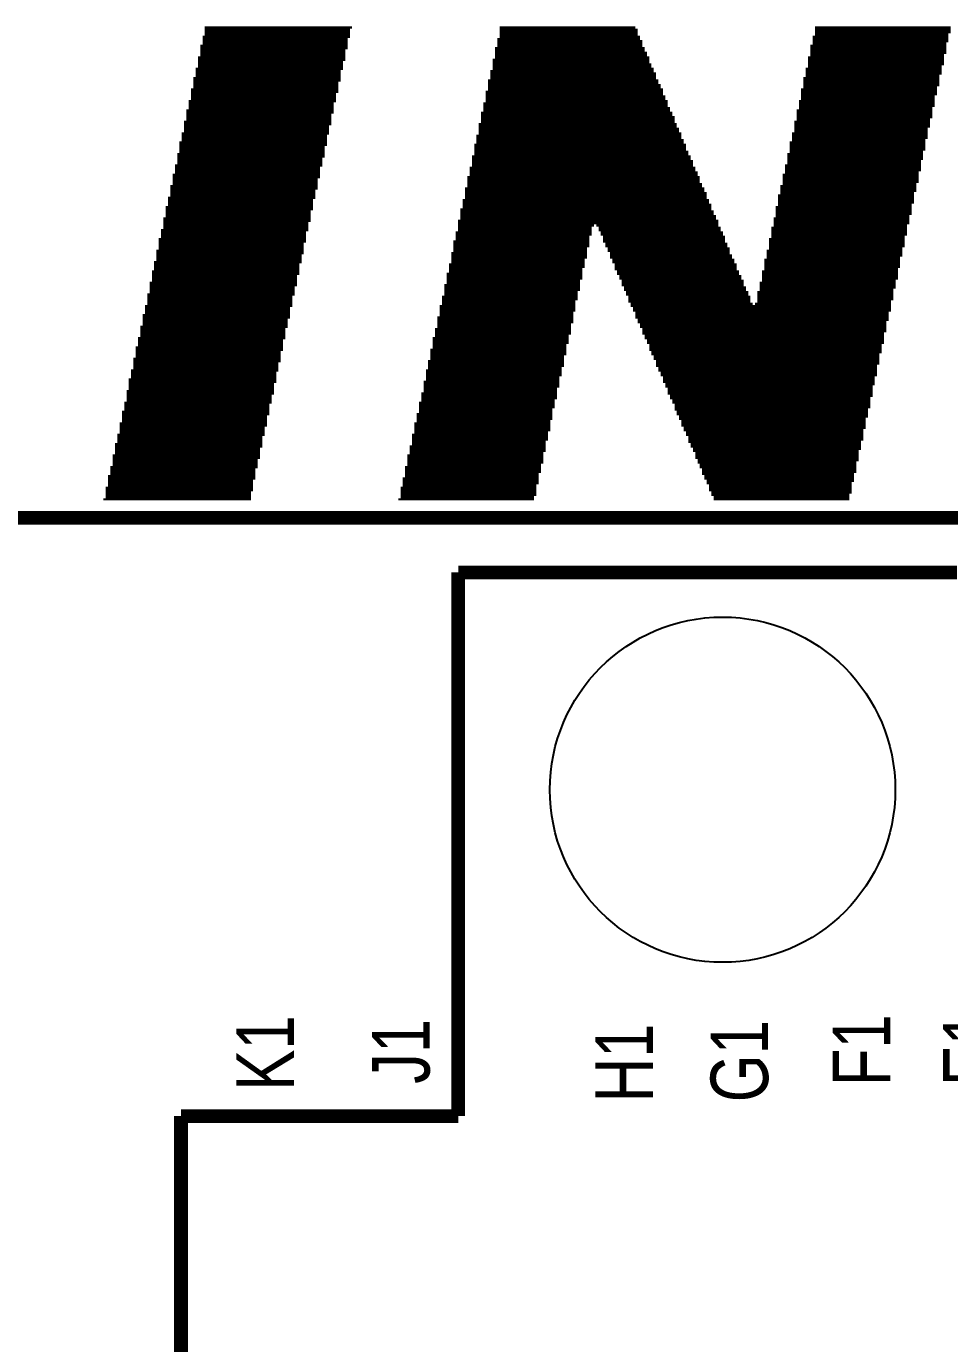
# Model space of a CAD drawing. Extents: x -92 to 135, y -31 to 116.
# Drawn here: x -33.58 to -23.39, y 47.64 to 62.17 of the extents above; entities that cross this region are included whole.
import ezdxf

# ---------------------------------------------------------------- set-up
doc = ezdxf.new("R2010")
doc.units = 0
for name, color, linetype in [('BG_SILKSCREEN_TOP', 1, 'CONTINUOUS'), ('PG_SILKSCREEN_TOP', 5, 'CONTINUOUS'), ('PIN_TOP', 6, 'CONTINUOUS')]:
    doc.layers.add(name, color=color, linetype=linetype)

msp = doc.modelspace()

# ---------------------------------------------------------------- linework, layer by layer
at = {"layer": 'BG_SILKSCREEN_TOP', "const_width": 0.1524}
msp.add_lwpolyline([(-64.39789, 56.750204), (-14.99743, 56.750204)], dxfattribs=at)
at = {"layer": 'PG_SILKSCREEN_TOP'}
for points, const_width in [([(-31.611062, 62.161928), (-29.985462, 62.161928)], 0.0254), ([(-31.611062, 62.136528), (-30.010862, 62.136528)], 0.0254), ([(-31.611062, 62.111128), (-30.010862, 62.111128)], 0.0254), ([(-31.611062, 62.085728), (-30.010862, 62.085728)], 0.0254), ([(-28.359862, 62.161928), (-26.861262, 62.161928)], 0.0254), ([(-28.359862, 62.136528), (-26.835862, 62.136528)], 0.0254), ([(-28.359862, 62.111128), (-26.835862, 62.111128)], 0.0254), ([(-28.359862, 62.085728), (-26.835862, 62.085728)], 0.0254), ([(-24.880062, 62.161928), (-23.381462, 62.161928)], 0.0254), ([(-24.880062, 62.136528), (-23.381462, 62.136528)], 0.0254), ([(-24.880062, 62.111128), (-23.381462, 62.111128)], 0.0254), ([(-24.880062, 62.085728), (-23.406862, 62.085728)], 0.0254), ([(-31.661862, 61.958728), (-30.036262, 61.958728)], 0.0254), ([(-31.661862, 61.933328), (-30.036262, 61.933328)], 0.0254), ([(-31.636462, 62.060328), (-30.010862, 62.060328)], 0.0254), ([(-31.636462, 62.034928), (-30.036262, 62.034928)], 0.0254), ([(-31.636462, 62.009528), (-30.036262, 62.009528)], 0.0254), ([(-31.636462, 61.984128), (-30.036262, 61.984128)], 0.0254), ([(-28.410662, 61.933328), (-26.759662, 61.933328)], 0.0254), ([(-28.385262, 62.034928), (-26.810462, 62.034928)], 0.0254), ([(-28.385262, 62.009528), (-26.785062, 62.009528)], 0.0254), ([(-28.385262, 61.984128), (-26.785062, 61.984128)], 0.0254), ([(-28.385262, 61.958728), (-26.785062, 61.958728)], 0.0254), ([(-28.359862, 62.060328), (-26.810462, 62.060328)], 0.0254), ([(-24.930862, 61.958728), (-23.432262, 61.958728)], 0.0254), ([(-24.930862, 61.933328), (-23.432262, 61.933328)], 0.0254), ([(-24.905462, 62.060328), (-23.406862, 62.060328)], 0.0254), ([(-24.905462, 62.034928), (-23.406862, 62.034928)], 0.0254), ([(-24.905462, 62.009528), (-23.406862, 62.009528)], 0.0254), ([(-24.905462, 61.984128), (-23.432262, 61.984128)], 0.0254), ([(-31.687262, 61.831728), (-30.061662, 61.831728)], 0.0254), ([(-31.687262, 61.806328), (-30.061662, 61.806328)], 0.0254), ([(-31.687262, 61.780928), (-30.087062, 61.780928)], 0.0254), ([(-31.661862, 61.907928), (-30.061662, 61.907928)], 0.0254), ([(-31.661862, 61.882528), (-30.061662, 61.882528)], 0.0254), ([(-31.661862, 61.857128), (-30.061662, 61.857128)], 0.0254), ([(-28.436062, 61.806328), (-26.708862, 61.806328)], 0.0254), ([(-28.436062, 61.780928), (-26.708862, 61.780928)], 0.0254), ([(-28.410662, 61.907928), (-26.759662, 61.907928)], 0.0254), ([(-28.410662, 61.882528), (-26.734262, 61.882528)], 0.0254), ([(-28.410662, 61.857128), (-26.734262, 61.857128)], 0.0254), ([(-28.410662, 61.831728), (-26.708862, 61.831728)], 0.0254), ([(-24.956262, 61.831728), (-23.457662, 61.831728)], 0.0254), ([(-24.956262, 61.806328), (-23.457662, 61.806328)], 0.0254), ([(-24.956262, 61.780928), (-23.457662, 61.780928)], 0.0254), ([(-24.930862, 61.907928), (-23.432262, 61.907928)], 0.0254), ([(-24.930862, 61.882528), (-23.432262, 61.882528)], 0.0254), ([(-24.930862, 61.857128), (-23.457662, 61.857128)], 0.0254), ([(-31.712662, 61.704728), (-30.087062, 61.704728)], 0.0254), ([(-31.712662, 61.679328), (-30.112462, 61.679328)], 0.0254), ([(-31.712662, 61.653928), (-30.112462, 61.653928)], 0.0254), ([(-31.712662, 61.628528), (-30.112462, 61.628528)], 0.0254), ([(-31.687262, 61.755528), (-30.087062, 61.755528)], 0.0254), ([(-31.687262, 61.730128), (-30.087062, 61.730128)], 0.0254), ([(-28.461462, 61.679328), (-26.658062, 61.679328)], 0.0254), ([(-28.461462, 61.653928), (-26.632662, 61.653928)], 0.0254), ([(-28.461462, 61.628528), (-26.632662, 61.628528)], 0.0254), ([(-28.436062, 61.755528), (-26.683462, 61.755528)], 0.0254), ([(-28.436062, 61.730128), (-26.683462, 61.730128)], 0.0254), ([(-28.436062, 61.704728), (-26.658062, 61.704728)], 0.0254), ([(-24.981662, 61.704728), (-23.483062, 61.704728)], 0.0254), ([(-24.981662, 61.679328), (-23.483062, 61.679328)], 0.0254), ([(-24.981662, 61.653928), (-23.483062, 61.653928)], 0.0254), ([(-24.981662, 61.628528), (-23.508462, 61.628528)], 0.0254), ([(-24.956262, 61.755528), (-23.457662, 61.755528)], 0.0254), ([(-24.956262, 61.730128), (-23.483062, 61.730128)], 0.0254), ([(-31.738062, 61.603128), (-30.112462, 61.603128)], 0.0254), ([(-31.738062, 61.577728), (-30.112462, 61.577728)], 0.0254), ([(-31.738062, 61.552328), (-30.137862, 61.552328)], 0.0254), ([(-31.738062, 61.526928), (-30.137862, 61.526928)], 0.0254), ([(-31.738062, 61.501528), (-30.137862, 61.501528)], 0.0254), ([(-28.486862, 61.577728), (-26.607262, 61.577728)], 0.0254), ([(-28.486862, 61.552328), (-26.607262, 61.552328)], 0.0254), ([(-28.486862, 61.526928), (-26.581862, 61.526928)], 0.0254), ([(-28.486862, 61.501528), (-26.581862, 61.501528)], 0.0254), ([(-28.461462, 61.603128), (-26.632662, 61.603128)], 0.0254), ([(-25.007062, 61.603128), (-23.508462, 61.603128)], 0.0254), ([(-25.007062, 61.577728), (-23.508462, 61.577728)], 0.0254), ([(-25.007062, 61.552328), (-23.508462, 61.552328)], 0.0254), ([(-25.007062, 61.526928), (-23.508462, 61.526928)], 0.0254), ([(-25.007062, 61.501528), (-23.533862, 61.501528)], 0.0254), ([(-31.788862, 61.349128), (-30.163262, 61.349128)], 0.0254), ([(-31.763462, 61.476128), (-30.137862, 61.476128)], 0.0254), ([(-31.763462, 61.450728), (-30.137862, 61.450728)], 0.0254), ([(-31.763462, 61.425328), (-30.163262, 61.425328)], 0.0254), ([(-31.763462, 61.399928), (-30.163262, 61.399928)], 0.0254), ([(-31.763462, 61.374528), (-30.163262, 61.374528)], 0.0254), ([(-28.512262, 61.450728), (-26.556462, 61.450728)], 0.0254), ([(-28.512262, 61.425328), (-26.556462, 61.425328)], 0.0254), ([(-28.512262, 61.399928), (-26.531062, 61.399928)], 0.0254), ([(-28.512262, 61.374528), (-26.531062, 61.374528)], 0.0254), ([(-28.512262, 61.349128), (-26.505662, 61.349128)], 0.0254), ([(-28.486862, 61.476128), (-26.556462, 61.476128)], 0.0254), ([(-25.057862, 61.349128), (-23.559262, 61.349128)], 0.0254), ([(-25.032462, 61.476128), (-23.533862, 61.476128)], 0.0254), ([(-25.032462, 61.450728), (-23.533862, 61.450728)], 0.0254), ([(-25.032462, 61.425328), (-23.533862, 61.425328)], 0.0254), ([(-25.032462, 61.399928), (-23.559262, 61.399928)], 0.0254), ([(-25.032462, 61.374528), (-23.559262, 61.374528)], 0.0254), ([(-31.814262, 61.247528), (-30.188662, 61.247528)], 0.0254), ([(-31.814262, 61.222128), (-30.188662, 61.222128)], 0.0254), ([(-31.814262, 61.196728), (-30.214062, 61.196728)], 0.0254), ([(-31.788862, 61.323728), (-30.188662, 61.323728)], 0.0254), ([(-31.788862, 61.298328), (-30.188662, 61.298328)], 0.0254), ([(-31.788862, 61.272928), (-30.188662, 61.272928)], 0.0254), ([(-28.563062, 61.222128), (-26.454862, 61.222128)], 0.0254), ([(-28.563062, 61.196728), (-26.454862, 61.196728)], 0.0254), ([(-28.537662, 61.323728), (-26.505662, 61.323728)], 0.0254), ([(-28.537662, 61.298328), (-26.505662, 61.298328)], 0.0254), ([(-28.537662, 61.272928), (-26.480262, 61.272928)], 0.0254), ([(-28.537662, 61.247528), (-26.480262, 61.247528)], 0.0254), ([(-25.083262, 61.247528), (-23.584662, 61.247528)], 0.0254), ([(-25.083262, 61.222128), (-23.584662, 61.222128)], 0.0254), ([(-25.083262, 61.196728), (-23.584662, 61.196728)], 0.0254), ([(-25.057862, 61.323728), (-23.559262, 61.323728)], 0.0254), ([(-25.057862, 61.298328), (-23.559262, 61.298328)], 0.0254), ([(-25.057862, 61.272928), (-23.584662, 61.272928)], 0.0254), ([(-31.839662, 61.120528), (-30.214062, 61.120528)], 0.0254), ([(-31.839662, 61.095128), (-30.214062, 61.095128)], 0.0254), ([(-31.839662, 61.069728), (-30.239462, 61.069728)], 0.0254), ([(-31.839662, 61.044328), (-30.239462, 61.044328)], 0.0254), ([(-31.814262, 61.171328), (-30.214062, 61.171328)], 0.0254), ([(-31.814262, 61.145928), (-30.214062, 61.145928)], 0.0254), ([(-28.588462, 61.095128), (-26.404062, 61.095128)], 0.0254), ([(-28.588462, 61.069728), (-26.404062, 61.069728)], 0.0254), ([(-28.588462, 61.044328), (-26.378662, 61.044328)], 0.0254), ([(-28.563062, 61.171328), (-26.429462, 61.171328)], 0.0254), ([(-28.563062, 61.145928), (-26.429462, 61.145928)], 0.0254), ([(-28.563062, 61.120528), (-26.429462, 61.120528)], 0.0254), ([(-25.108662, 61.120528), (-23.610062, 61.120528)], 0.0254), ([(-25.108662, 61.095128), (-23.610062, 61.095128)], 0.0254), ([(-25.108662, 61.069728), (-23.610062, 61.069728)], 0.0254), ([(-25.108662, 61.044328), (-23.635462, 61.044328)], 0.0254), ([(-25.083262, 61.171328), (-23.584662, 61.171328)], 0.0254), ([(-25.083262, 61.145928), (-23.610062, 61.145928)], 0.0254), ([(-31.865062, 60.993528), (-30.239462, 60.993528)], 0.0254), ([(-31.865062, 60.968128), (-30.264862, 60.968128)], 0.0254), ([(-31.865062, 60.942728), (-30.264862, 60.942728)], 0.0254), ([(-31.865062, 60.917328), (-30.264862, 60.917328)], 0.0254), ([(-31.839662, 61.018928), (-30.239462, 61.018928)], 0.0254), ([(-28.613862, 60.968128), (-26.353262, 60.968128)], 0.0254), ([(-28.613862, 60.942728), (-26.353262, 60.942728)], 0.0254), ([(-28.613862, 60.917328), (-26.327862, 60.917328)], 0.0254), ([(-28.588462, 61.018928), (-26.378662, 61.018928)], 0.0254), ([(-28.588462, 60.993528), (-26.353262, 60.993528)], 0.0254), ([(-25.134062, 60.993528), (-23.635462, 60.993528)], 0.0254), ([(-25.134062, 60.968128), (-23.635462, 60.968128)], 0.0254), ([(-25.134062, 60.942728), (-23.635462, 60.942728)], 0.0254), ([(-25.134062, 60.917328), (-23.660862, 60.917328)], 0.0254), ([(-25.108662, 61.018928), (-23.635462, 61.018928)], 0.0254), ([(-31.915862, 60.764928), (-30.290262, 60.764928)], 0.0254), ([(-31.890462, 60.891928), (-30.264862, 60.891928)], 0.0254), ([(-31.890462, 60.866528), (-30.264862, 60.866528)], 0.0254), ([(-31.890462, 60.841128), (-30.290262, 60.841128)], 0.0254), ([(-31.890462, 60.815728), (-30.290262, 60.815728)], 0.0254), ([(-31.890462, 60.790328), (-30.290262, 60.790328)], 0.0254), ([(-28.639262, 60.866528), (-26.302462, 60.866528)], 0.0254), ([(-28.639262, 60.841128), (-26.302462, 60.841128)], 0.0254), ([(-28.639262, 60.815728), (-26.302462, 60.815728)], 0.0254), ([(-28.639262, 60.790328), (-26.277062, 60.790328)], 0.0254), ([(-28.639262, 60.764928), (-26.277062, 60.764928)], 0.0254), ([(-28.613862, 60.891928), (-26.327862, 60.891928)], 0.0254), ([(-25.184862, 60.764928), (-23.686262, 60.764928)], 0.0254), ([(-25.159462, 60.891928), (-23.660862, 60.891928)], 0.0254), ([(-25.159462, 60.866528), (-23.660862, 60.866528)], 0.0254), ([(-25.159462, 60.841128), (-23.660862, 60.841128)], 0.0254), ([(-25.159462, 60.815728), (-23.660862, 60.815728)], 0.0254), ([(-25.159462, 60.790328), (-23.686262, 60.790328)], 0.0254), ([(-31.941262, 60.637928), (-30.315662, 60.637928)], 0.0254), ([(-31.941262, 60.612528), (-30.341062, 60.612528)], 0.0254), ([(-31.915862, 60.739528), (-30.290262, 60.739528)], 0.0254), ([(-31.915862, 60.714128), (-30.315662, 60.714128)], 0.0254), ([(-31.915862, 60.688728), (-30.315662, 60.688728)], 0.0254), ([(-31.915862, 60.663328), (-30.315662, 60.663328)], 0.0254), ([(-28.690062, 60.612528), (-26.200862, 60.612528)], 0.0254), ([(-28.664662, 60.739528), (-26.251662, 60.739528)], 0.0254), ([(-28.664662, 60.714128), (-26.251662, 60.714128)], 0.0254), ([(-28.664662, 60.688728), (-26.226262, 60.688728)], 0.0254), ([(-28.664662, 60.663328), (-26.226262, 60.663328)], 0.0254), ([(-28.664662, 60.637928), (-26.226262, 60.637928)], 0.0254), ([(-25.210262, 60.637928), (-23.711662, 60.637928)], 0.0254), ([(-25.210262, 60.612528), (-23.711662, 60.612528)], 0.0254), ([(-25.184862, 60.739528), (-23.686262, 60.739528)], 0.0254), ([(-25.184862, 60.714128), (-23.686262, 60.714128)], 0.0254), ([(-25.184862, 60.688728), (-23.711662, 60.688728)], 0.0254), ([(-25.184862, 60.663328), (-23.711662, 60.663328)], 0.0254), ([(-31.966662, 60.536328), (-30.341062, 60.536328)], 0.0254), ([(-31.966662, 60.510928), (-30.341062, 60.510928)], 0.0254), ([(-31.966662, 60.485528), (-30.366462, 60.485528)], 0.0254), ([(-31.941262, 60.587128), (-30.341062, 60.587128)], 0.0254), ([(-31.941262, 60.561728), (-30.341062, 60.561728)], 0.0254), ([(-28.715462, 60.510928), (-26.150062, 60.510928)], 0.0254), ([(-28.715462, 60.485528), (-26.150062, 60.485528)], 0.0254), ([(-28.690062, 60.587128), (-26.200862, 60.587128)], 0.0254), ([(-28.690062, 60.561728), (-26.175462, 60.561728)], 0.0254), ([(-28.690062, 60.536328), (-26.175462, 60.536328)], 0.0254), ([(-25.235662, 60.536328), (-23.737062, 60.536328)], 0.0254), ([(-25.235662, 60.510928), (-23.737062, 60.510928)], 0.0254), ([(-25.235662, 60.485528), (-23.737062, 60.485528)], 0.0254), ([(-25.210262, 60.587128), (-23.711662, 60.587128)], 0.0254), ([(-25.210262, 60.561728), (-23.737062, 60.561728)], 0.0254), ([(-31.992062, 60.409328), (-30.366462, 60.409328)], 0.0254), ([(-31.992062, 60.383928), (-30.366462, 60.383928)], 0.0254), ([(-31.992062, 60.358528), (-30.391862, 60.358528)], 0.0254), ([(-31.992062, 60.333128), (-30.391862, 60.333128)], 0.0254), ([(-31.966662, 60.460128), (-30.366462, 60.460128)], 0.0254), ([(-31.966662, 60.434728), (-30.366462, 60.434728)], 0.0254), ([(-28.740862, 60.383928), (-26.099262, 60.383928)], 0.0254), ([(-28.740862, 60.358528), (-26.099262, 60.358528)], 0.0254), ([(-28.740862, 60.333128), (-26.073862, 60.333128)], 0.0254), ([(-28.715462, 60.460128), (-26.150062, 60.460128)], 0.0254), ([(-28.715462, 60.434728), (-26.124662, 60.434728)], 0.0254), ([(-28.715462, 60.409328), (-26.124662, 60.409328)], 0.0254), ([(-25.261062, 60.409328), (-23.762462, 60.409328)], 0.0254), ([(-25.261062, 60.383928), (-23.762462, 60.383928)], 0.0254), ([(-25.261062, 60.358528), (-23.762462, 60.358528)], 0.0254), ([(-25.261062, 60.333128), (-23.787862, 60.333128)], 0.0254), ([(-25.235662, 60.460128), (-23.737062, 60.460128)], 0.0254), ([(-25.235662, 60.434728), (-23.762462, 60.434728)], 0.0254), ([(-32.042862, 60.180728), (-30.417262, 60.180728)], 0.0254), ([(-32.017462, 60.282328), (-30.391862, 60.282328)], 0.0254), ([(-32.017462, 60.256928), (-30.417262, 60.256928)], 0.0254), ([(-32.017462, 60.231528), (-30.417262, 60.231528)], 0.0254), ([(-32.017462, 60.206128), (-30.417262, 60.206128)], 0.0254), ([(-31.992062, 60.307728), (-30.391862, 60.307728)], 0.0254), ([(-28.766262, 60.256928), (-26.048462, 60.256928)], 0.0254), ([(-28.766262, 60.231528), (-26.048462, 60.231528)], 0.0254), ([(-28.766262, 60.206128), (-26.023062, 60.206128)], 0.0254), ([(-28.766262, 60.180728), (-26.023062, 60.180728)], 0.0254), ([(-28.740862, 60.307728), (-26.073862, 60.307728)], 0.0254), ([(-28.740862, 60.282328), (-26.073862, 60.282328)], 0.0254), ([(-25.311862, 60.180728), (-23.813262, 60.180728)], 0.0254), ([(-25.286462, 60.307728), (-23.787862, 60.307728)], 0.0254), ([(-25.286462, 60.282328), (-23.787862, 60.282328)], 0.0254), ([(-25.286462, 60.256928), (-23.787862, 60.256928)], 0.0254), ([(-25.286462, 60.231528), (-23.787862, 60.231528)], 0.0254), ([(-25.286462, 60.206128), (-23.813262, 60.206128)], 0.0254), ([(-32.068262, 60.053728), (-30.442662, 60.053728)], 0.0254), ([(-32.068262, 60.028328), (-30.442662, 60.028328)], 0.0254), ([(-32.042862, 60.155328), (-30.417262, 60.155328)], 0.0254), ([(-32.042862, 60.129928), (-30.442662, 60.129928)], 0.0254), ([(-32.042862, 60.104528), (-30.442662, 60.104528)], 0.0254), ([(-32.042862, 60.079128), (-30.442662, 60.079128)], 0.0254), ([(-28.817062, 60.028328), (-25.946862, 60.028328)], 0.0254), ([(-28.791662, 60.155328), (-26.023062, 60.155328)], 0.0254), ([(-28.791662, 60.129928), (-25.997662, 60.129928)], 0.0254), ([(-28.791662, 60.104528), (-25.997662, 60.104528)], 0.0254), ([(-28.791662, 60.079128), (-25.972262, 60.079128)], 0.0254), ([(-28.791662, 60.053728), (-25.972262, 60.053728)], 0.0254), ([(-25.337262, 60.053728), (-23.838662, 60.053728)], 0.0254), ([(-25.337262, 60.028328), (-23.838662, 60.028328)], 0.0254), ([(-25.311862, 60.155328), (-23.813262, 60.155328)], 0.0254), ([(-25.311862, 60.129928), (-23.813262, 60.129928)], 0.0254), ([(-25.311862, 60.104528), (-23.813262, 60.104528)], 0.0254), ([(-25.311862, 60.079128), (-23.838662, 60.079128)], 0.0254), ([(-32.093662, 59.926728), (-30.468062, 59.926728)], 0.0254), ([(-32.093662, 59.901328), (-30.493462, 59.901328)], 0.0254), ([(-32.068262, 60.002928), (-30.468062, 60.002928)], 0.0254), ([(-32.068262, 59.977528), (-30.468062, 59.977528)], 0.0254), ([(-32.068262, 59.952128), (-30.468062, 59.952128)], 0.0254), ([(-28.842462, 59.901328), (-27.343862, 59.901328)], 0.0254), ([(-28.817062, 60.002928), (-25.946862, 60.002928)], 0.0254), ([(-28.817062, 59.977528), (-27.318462, 59.977528)], 0.0254), ([(-28.817062, 59.952128), (-27.343862, 59.952128)], 0.0254), ([(-28.817062, 59.926728), (-27.343862, 59.926728)], 0.0254), ([(-27.293062, 59.977528), (-25.946862, 59.977528)], 0.0254), ([(-27.267662, 59.952128), (-25.921462, 59.952128)], 0.0254), ([(-27.267662, 59.926728), (-25.921462, 59.926728)], 0.0254), ([(-27.242262, 59.901328), (-25.896062, 59.901328)], 0.0254), ([(-25.362662, 59.952128), (-23.864062, 59.952128)], 0.0254), ([(-25.362662, 59.926728), (-23.864062, 59.926728)], 0.0254), ([(-25.362662, 59.901328), (-23.864062, 59.901328)], 0.0254), ([(-25.337262, 60.002928), (-23.838662, 60.002928)], 0.0254), ([(-25.337262, 59.977528), (-23.864062, 59.977528)], 0.0254), ([(-32.119062, 59.825128), (-30.493462, 59.825128)], 0.0254), ([(-32.119062, 59.799728), (-30.493462, 59.799728)], 0.0254), ([(-32.119062, 59.774328), (-30.518862, 59.774328)], 0.0254), ([(-32.119062, 59.748928), (-30.518862, 59.748928)], 0.0254), ([(-32.093662, 59.875928), (-30.493462, 59.875928)], 0.0254), ([(-32.093662, 59.850528), (-30.493462, 59.850528)], 0.0254), ([(-28.867862, 59.799728), (-27.369262, 59.799728)], 0.0254), ([(-28.867862, 59.774328), (-27.369262, 59.774328)], 0.0254), ([(-28.867862, 59.748928), (-27.369262, 59.748928)], 0.0254), ([(-28.842462, 59.875928), (-27.343862, 59.875928)], 0.0254), ([(-28.842462, 59.850528), (-27.369262, 59.850528)], 0.0254), ([(-28.842462, 59.825128), (-27.369262, 59.825128)], 0.0254), ([(-27.242262, 59.875928), (-25.896062, 59.875928)], 0.0254), ([(-27.216862, 59.850528), (-25.870662, 59.850528)], 0.0254), ([(-27.216862, 59.825128), (-25.870662, 59.825128)], 0.0254), ([(-27.216862, 59.799728), (-25.870662, 59.799728)], 0.0254), ([(-27.191462, 59.774328), (-25.845262, 59.774328)], 0.0254), ([(-27.191462, 59.748928), (-25.845262, 59.748928)], 0.0254), ([(-25.388062, 59.825128), (-23.889462, 59.825128)], 0.0254), ([(-25.388062, 59.799728), (-23.889462, 59.799728)], 0.0254), ([(-25.388062, 59.774328), (-23.889462, 59.774328)], 0.0254), ([(-25.388062, 59.748928), (-23.889462, 59.748928)], 0.0254), ([(-25.362662, 59.875928), (-23.864062, 59.875928)], 0.0254), ([(-25.362662, 59.850528), (-23.889462, 59.850528)], 0.0254), ([(-32.144462, 59.698128), (-30.518862, 59.698128)], 0.0254), ([(-32.144462, 59.672728), (-30.518862, 59.672728)], 0.0254), ([(-32.144462, 59.647328), (-30.544262, 59.647328)], 0.0254), ([(-32.144462, 59.621928), (-30.544262, 59.621928)], 0.0254), ([(-32.144462, 59.596528), (-30.544262, 59.596528)], 0.0254), ([(-32.119062, 59.723528), (-30.518862, 59.723528)], 0.0254), ([(-28.893262, 59.672728), (-27.394662, 59.672728)], 0.0254), ([(-28.893262, 59.647328), (-27.394662, 59.647328)], 0.0254), ([(-28.893262, 59.621928), (-27.394662, 59.621928)], 0.0254), ([(-28.893262, 59.596528), (-27.420062, 59.596528)], 0.0254), ([(-28.867862, 59.723528), (-27.394662, 59.723528)], 0.0254), ([(-28.867862, 59.698128), (-27.394662, 59.698128)], 0.0254), ([(-27.166062, 59.723528), (-25.819862, 59.723528)], 0.0254), ([(-27.166062, 59.698128), (-25.819862, 59.698128)], 0.0254), ([(-27.140662, 59.672728), (-25.819862, 59.672728)], 0.0254), ([(-27.140662, 59.647328), (-25.794462, 59.647328)], 0.0254), ([(-27.140662, 59.621928), (-25.794462, 59.621928)], 0.0254), ([(-27.115262, 59.596528), (-25.769062, 59.596528)], 0.0254), ([(-25.438862, 59.596528), (-23.940262, 59.596528)], 0.0254), ([(-25.413462, 59.698128), (-23.914862, 59.698128)], 0.0254), ([(-25.413462, 59.672728), (-23.914862, 59.672728)], 0.0254), ([(-25.413462, 59.647328), (-23.914862, 59.647328)], 0.0254), ([(-25.413462, 59.621928), (-23.940262, 59.621928)], 0.0254), ([(-25.388062, 59.723528), (-23.914862, 59.723528)], 0.0254), ([(-32.195262, 59.469528), (-30.569662, 59.469528)], 0.0254), ([(-32.169862, 59.571128), (-30.544262, 59.571128)], 0.0254), ([(-32.169862, 59.545728), (-30.569662, 59.545728)], 0.0254), ([(-32.169862, 59.520328), (-30.569662, 59.520328)], 0.0254), ([(-32.169862, 59.494928), (-30.569662, 59.494928)], 0.0254), ([(-28.918662, 59.545728), (-27.420062, 59.545728)], 0.0254), ([(-28.918662, 59.520328), (-27.420062, 59.520328)], 0.0254), ([(-28.918662, 59.494928), (-27.445462, 59.494928)], 0.0254), ([(-28.918662, 59.469528), (-27.445462, 59.469528)], 0.0254), ([(-28.893262, 59.571128), (-27.420062, 59.571128)], 0.0254), ([(-27.115262, 59.571128), (-25.769062, 59.571128)], 0.0254), ([(-27.089862, 59.545728), (-25.743662, 59.545728)], 0.0254), ([(-27.089862, 59.520328), (-25.743662, 59.520328)], 0.0254), ([(-27.089862, 59.494928), (-25.743662, 59.494928)], 0.0254), ([(-27.064462, 59.469528), (-25.718262, 59.469528)], 0.0254), ([(-25.464262, 59.469528), (-23.965662, 59.469528)], 0.0254), ([(-25.438862, 59.571128), (-23.940262, 59.571128)], 0.0254), ([(-25.438862, 59.545728), (-23.940262, 59.545728)], 0.0254), ([(-25.438862, 59.520328), (-23.940262, 59.520328)], 0.0254), ([(-25.438862, 59.494928), (-23.965662, 59.494928)], 0.0254), ([(-32.220662, 59.342528), (-30.595062, 59.342528)], 0.0254), ([(-32.220662, 59.317128), (-30.595062, 59.317128)], 0.0254), ([(-32.195262, 59.444128), (-30.569662, 59.444128)], 0.0254), ([(-32.195262, 59.418728), (-30.595062, 59.418728)], 0.0254), ([(-32.195262, 59.393328), (-30.595062, 59.393328)], 0.0254), ([(-32.195262, 59.367928), (-30.595062, 59.367928)], 0.0254), ([(-28.969462, 59.317128), (-27.470862, 59.317128)], 0.0254), ([(-28.944062, 59.444128), (-27.445462, 59.444128)], 0.0254), ([(-28.944062, 59.418728), (-27.445462, 59.418728)], 0.0254), ([(-28.944062, 59.393328), (-27.445462, 59.393328)], 0.0254), ([(-28.944062, 59.367928), (-27.470862, 59.367928)], 0.0254), ([(-28.944062, 59.342528), (-27.470862, 59.342528)], 0.0254), ([(-27.064462, 59.444128), (-25.718262, 59.444128)], 0.0254), ([(-27.039062, 59.418728), (-25.692862, 59.418728)], 0.0254), ([(-27.039062, 59.393328), (-25.692862, 59.393328)], 0.0254), ([(-27.013662, 59.367928), (-25.667462, 59.367928)], 0.0254), ([(-27.013662, 59.342528), (-25.667462, 59.342528)], 0.0254), ([(-27.013662, 59.317128), (-25.667462, 59.317128)], 0.0254), ([(-25.489662, 59.342528), (-23.991062, 59.342528)], 0.0254), ([(-25.489662, 59.317128), (-23.991062, 59.317128)], 0.0254), ([(-25.464262, 59.444128), (-23.965662, 59.444128)], 0.0254), ([(-25.464262, 59.418728), (-23.965662, 59.418728)], 0.0254), ([(-25.464262, 59.393328), (-23.965662, 59.393328)], 0.0254), ([(-25.464262, 59.367928), (-23.991062, 59.367928)], 0.0254), ([(-32.246062, 59.215528), (-30.620462, 59.215528)], 0.0254), ([(-32.246062, 59.190128), (-30.645862, 59.190128)], 0.0254), ([(-32.246062, 59.164728), (-30.645862, 59.164728)], 0.0254), ([(-32.220662, 59.291728), (-30.620462, 59.291728)], 0.0254), ([(-32.220662, 59.266328), (-30.620462, 59.266328)], 0.0254), ([(-32.220662, 59.240928), (-30.620462, 59.240928)], 0.0254), ([(-28.994862, 59.190128), (-27.496262, 59.190128)], 0.0254), ([(-28.994862, 59.164728), (-27.496262, 59.164728)], 0.0254), ([(-28.969462, 59.291728), (-27.470862, 59.291728)], 0.0254), ([(-28.969462, 59.266328), (-27.470862, 59.266328)], 0.0254), ([(-28.969462, 59.240928), (-27.496262, 59.240928)], 0.0254), ([(-28.969462, 59.215528), (-27.496262, 59.215528)], 0.0254), ([(-26.988262, 59.291728), (-25.642062, 59.291728)], 0.0254), ([(-26.988262, 59.266328), (-25.642062, 59.266328)], 0.0254), ([(-26.962862, 59.240928), (-25.616662, 59.240928)], 0.0254), ([(-26.962862, 59.215528), (-25.616662, 59.215528)], 0.0254), ([(-26.937462, 59.190128), (-25.591262, 59.190128)], 0.0254), ([(-26.937462, 59.164728), (-25.591262, 59.164728)], 0.0254), ([(-25.515062, 59.240928), (-24.016462, 59.240928)], 0.0254), ([(-25.515062, 59.215528), (-24.016462, 59.215528)], 0.0254), ([(-25.515062, 59.190128), (-24.016462, 59.190128)], 0.0254), ([(-25.515062, 59.164728), (-24.016462, 59.164728)], 0.0254), ([(-25.489662, 59.291728), (-23.991062, 59.291728)], 0.0254), ([(-25.489662, 59.266328), (-24.016462, 59.266328)], 0.0254), ([(-32.271462, 59.088528), (-30.645862, 59.088528)], 0.0254), ([(-32.271462, 59.063128), (-30.671262, 59.063128)], 0.0254), ([(-32.271462, 59.037728), (-30.671262, 59.037728)], 0.0254), ([(-32.271462, 59.012328), (-30.671262, 59.012328)], 0.0254), ([(-32.246062, 59.139328), (-30.645862, 59.139328)], 0.0254), ([(-32.246062, 59.113928), (-30.645862, 59.113928)], 0.0254), ([(-29.020262, 59.088528), (-27.521662, 59.088528)], 0.0254), ([(-29.020262, 59.063128), (-27.521662, 59.063128)], 0.0254), ([(-29.020262, 59.037728), (-27.521662, 59.037728)], 0.0254), ([(-29.020262, 59.012328), (-27.547062, 59.012328)], 0.0254), ([(-28.994862, 59.139328), (-27.521662, 59.139328)], 0.0254), ([(-28.994862, 59.113928), (-27.521662, 59.113928)], 0.0254), ([(-26.937462, 59.139328), (-25.591262, 59.139328)], 0.0254), ([(-26.912062, 59.113928), (-25.565862, 59.113928)], 0.0254), ([(-26.912062, 59.088528), (-24.041862, 59.088528)], 0.0254), ([(-26.886662, 59.063128), (-24.041862, 59.063128)], 0.0254), ([(-26.886662, 59.037728), (-24.041862, 59.037728)], 0.0254), ([(-26.861262, 59.012328), (-24.067262, 59.012328)], 0.0254), ([(-25.540462, 59.113928), (-24.041862, 59.113928)], 0.0254), ([(-25.515062, 59.139328), (-24.041862, 59.139328)], 0.0254), ([(-32.296862, 58.986928), (-30.671262, 58.986928)], 0.0254), ([(-32.296862, 58.961528), (-30.671262, 58.961528)], 0.0254), ([(-32.296862, 58.936128), (-30.696662, 58.936128)], 0.0254), ([(-32.296862, 58.910728), (-30.696662, 58.910728)], 0.0254), ([(-32.296862, 58.885328), (-30.696662, 58.885328)], 0.0254), ([(-29.045662, 58.961528), (-27.547062, 58.961528)], 0.0254), ([(-29.045662, 58.936128), (-27.547062, 58.936128)], 0.0254), ([(-29.045662, 58.910728), (-27.547062, 58.910728)], 0.0254), ([(-29.045662, 58.885328), (-27.572462, 58.885328)], 0.0254), ([(-29.020262, 58.986928), (-27.547062, 58.986928)], 0.0254), ([(-26.861262, 58.986928), (-24.067262, 58.986928)], 0.0254), ([(-26.861262, 58.961528), (-24.067262, 58.961528)], 0.0254), ([(-26.835862, 58.936128), (-24.067262, 58.936128)], 0.0254), ([(-26.835862, 58.910728), (-24.092662, 58.910728)], 0.0254), ([(-26.810462, 58.885328), (-24.092662, 58.885328)], 0.0254), ([(-32.347662, 58.732928), (-30.722062, 58.732928)], 0.0254), ([(-32.322262, 58.859928), (-30.696662, 58.859928)], 0.0254), ([(-32.322262, 58.834528), (-30.722062, 58.834528)], 0.0254), ([(-32.322262, 58.809128), (-30.722062, 58.809128)], 0.0254), ([(-32.322262, 58.783728), (-30.722062, 58.783728)], 0.0254), ([(-32.322262, 58.758328), (-30.722062, 58.758328)], 0.0254), ([(-29.096462, 58.732928), (-27.597862, 58.732928)], 0.0254), ([(-29.071062, 58.834528), (-27.572462, 58.834528)], 0.0254), ([(-29.071062, 58.809128), (-27.572462, 58.809128)], 0.0254), ([(-29.071062, 58.783728), (-27.572462, 58.783728)], 0.0254), ([(-29.071062, 58.758328), (-27.597862, 58.758328)], 0.0254), ([(-29.045662, 58.859928), (-27.572462, 58.859928)], 0.0254), ([(-26.810462, 58.859928), (-24.092662, 58.859928)], 0.0254), ([(-26.785062, 58.834528), (-24.092662, 58.834528)], 0.0254), ([(-26.785062, 58.809128), (-24.092662, 58.809128)], 0.0254), ([(-26.785062, 58.783728), (-24.118062, 58.783728)], 0.0254), ([(-26.759662, 58.758328), (-24.118062, 58.758328)], 0.0254), ([(-26.759662, 58.732928), (-24.118062, 58.732928)], 0.0254), ([(-32.373062, 58.631328), (-30.747462, 58.631328)], 0.0254), ([(-32.373062, 58.605928), (-30.747462, 58.605928)], 0.0254), ([(-32.373062, 58.580528), (-30.772862, 58.580528)], 0.0254), ([(-32.347662, 58.707528), (-30.747462, 58.707528)], 0.0254), ([(-32.347662, 58.682128), (-30.747462, 58.682128)], 0.0254), ([(-32.347662, 58.656728), (-30.747462, 58.656728)], 0.0254), ([(-29.121862, 58.605928), (-27.623262, 58.605928)], 0.0254), ([(-29.121862, 58.580528), (-27.623262, 58.580528)], 0.0254), ([(-29.096462, 58.707528), (-27.597862, 58.707528)], 0.0254), ([(-29.096462, 58.682128), (-27.597862, 58.682128)], 0.0254), ([(-29.096462, 58.656728), (-27.623262, 58.656728)], 0.0254), ([(-29.096462, 58.631328), (-27.623262, 58.631328)], 0.0254), ([(-26.734262, 58.707528), (-24.118062, 58.707528)], 0.0254), ([(-26.734262, 58.682128), (-24.118062, 58.682128)], 0.0254), ([(-26.708862, 58.656728), (-24.143462, 58.656728)], 0.0254), ([(-26.708862, 58.631328), (-24.143462, 58.631328)], 0.0254), ([(-26.708862, 58.605928), (-24.143462, 58.605928)], 0.0254), ([(-26.683462, 58.580528), (-24.143462, 58.580528)], 0.0254), ([(-32.398462, 58.504328), (-30.772862, 58.504328)], 0.0254), ([(-32.398462, 58.478928), (-30.772862, 58.478928)], 0.0254), ([(-32.398462, 58.453528), (-30.798262, 58.453528)], 0.0254), ([(-32.398462, 58.428128), (-30.798262, 58.428128)], 0.0254), ([(-32.373062, 58.555128), (-30.772862, 58.555128)], 0.0254), ([(-32.373062, 58.529728), (-30.772862, 58.529728)], 0.0254), ([(-29.147262, 58.478928), (-27.648662, 58.478928)], 0.0254), ([(-29.147262, 58.453528), (-27.648662, 58.453528)], 0.0254), ([(-29.147262, 58.428128), (-27.648662, 58.428128)], 0.0254), ([(-29.121862, 58.555128), (-27.623262, 58.555128)], 0.0254), ([(-29.121862, 58.529728), (-27.648662, 58.529728)], 0.0254), ([(-29.121862, 58.504328), (-27.648662, 58.504328)], 0.0254), ([(-26.683462, 58.555128), (-24.168862, 58.555128)], 0.0254), ([(-26.658062, 58.529728), (-24.168862, 58.529728)], 0.0254), ([(-26.658062, 58.504328), (-24.168862, 58.504328)], 0.0254), ([(-26.632662, 58.478928), (-24.168862, 58.478928)], 0.0254), ([(-26.632662, 58.453528), (-24.168862, 58.453528)], 0.0254), ([(-26.632662, 58.428128), (-24.194262, 58.428128)], 0.0254), ([(-32.423862, 58.377328), (-30.798262, 58.377328)], 0.0254), ([(-32.423862, 58.351928), (-30.823662, 58.351928)], 0.0254), ([(-32.423862, 58.326528), (-30.823662, 58.326528)], 0.0254), ([(-32.423862, 58.301128), (-30.823662, 58.301128)], 0.0254), ([(-32.398462, 58.402728), (-30.798262, 58.402728)], 0.0254), ([(-29.172662, 58.377328), (-27.674062, 58.377328)], 0.0254), ([(-29.172662, 58.351928), (-27.674062, 58.351928)], 0.0254), ([(-29.172662, 58.326528), (-27.674062, 58.326528)], 0.0254), ([(-29.172662, 58.301128), (-27.699462, 58.301128)], 0.0254), ([(-29.147262, 58.402728), (-27.674062, 58.402728)], 0.0254), ([(-26.607262, 58.402728), (-24.194262, 58.402728)], 0.0254), ([(-26.607262, 58.377328), (-24.194262, 58.377328)], 0.0254), ([(-26.581862, 58.351928), (-24.194262, 58.351928)], 0.0254), ([(-26.581862, 58.326528), (-24.194262, 58.326528)], 0.0254), ([(-26.556462, 58.301128), (-24.219662, 58.301128)], 0.0254), ([(-32.474662, 58.148728), (-30.849062, 58.148728)], 0.0254), ([(-32.449262, 58.275728), (-30.823662, 58.275728)], 0.0254), ([(-32.449262, 58.250328), (-30.823662, 58.250328)], 0.0254), ([(-32.449262, 58.224928), (-30.849062, 58.224928)], 0.0254), ([(-32.449262, 58.199528), (-30.849062, 58.199528)], 0.0254), ([(-32.449262, 58.174128), (-30.849062, 58.174128)], 0.0254), ([(-29.198062, 58.250328), (-27.699462, 58.250328)], 0.0254), ([(-29.198062, 58.224928), (-27.699462, 58.224928)], 0.0254), ([(-29.198062, 58.199528), (-27.699462, 58.199528)], 0.0254), ([(-29.198062, 58.174128), (-27.724862, 58.174128)], 0.0254), ([(-29.198062, 58.148728), (-27.724862, 58.148728)], 0.0254), ([(-29.172662, 58.275728), (-27.699462, 58.275728)], 0.0254), ([(-26.556462, 58.275728), (-24.219662, 58.275728)], 0.0254), ([(-26.556462, 58.250328), (-24.219662, 58.250328)], 0.0254), ([(-26.531062, 58.224928), (-24.219662, 58.224928)], 0.0254), ([(-26.531062, 58.199528), (-24.245062, 58.199528)], 0.0254), ([(-26.505662, 58.174128), (-24.245062, 58.174128)], 0.0254), ([(-26.505662, 58.148728), (-24.245062, 58.148728)], 0.0254), ([(-32.500062, 58.021728), (-30.874462, 58.021728)], 0.0254), ([(-32.500062, 57.996328), (-30.899862, 57.996328)], 0.0254), ([(-32.474662, 58.123328), (-30.849062, 58.123328)], 0.0254), ([(-32.474662, 58.097928), (-30.874462, 58.097928)], 0.0254), ([(-32.474662, 58.072528), (-30.874462, 58.072528)], 0.0254), ([(-32.474662, 58.047128), (-30.874462, 58.047128)], 0.0254), ([(-29.248862, 58.021728), (-27.750262, 58.021728)], 0.0254), ([(-29.248862, 57.996328), (-27.750262, 57.996328)], 0.0254), ([(-29.223462, 58.123328), (-27.724862, 58.123328)], 0.0254), ([(-29.223462, 58.097928), (-27.724862, 58.097928)], 0.0254), ([(-29.223462, 58.072528), (-27.724862, 58.072528)], 0.0254), ([(-29.223462, 58.047128), (-27.750262, 58.047128)], 0.0254), ([(-26.505662, 58.123328), (-24.245062, 58.123328)], 0.0254), ([(-26.480262, 58.097928), (-24.245062, 58.097928)], 0.0254), ([(-26.480262, 58.072528), (-24.270462, 58.072528)], 0.0254), ([(-26.454862, 58.047128), (-24.270462, 58.047128)], 0.0254), ([(-26.454862, 58.021728), (-24.270462, 58.021728)], 0.0254), ([(-26.429462, 57.996328), (-24.270462, 57.996328)], 0.0254), ([(-32.525462, 57.920128), (-30.899862, 57.920128)], 0.0254), ([(-32.525462, 57.894728), (-30.899862, 57.894728)], 0.0254), ([(-32.525462, 57.869328), (-30.925262, 57.869328)], 0.0254), ([(-32.500062, 57.970928), (-30.899862, 57.970928)], 0.0254), ([(-32.500062, 57.945528), (-30.899862, 57.945528)], 0.0254), ([(-29.274262, 57.894728), (-27.775662, 57.894728)], 0.0254), ([(-29.274262, 57.869328), (-27.775662, 57.869328)], 0.0254), ([(-29.248862, 57.970928), (-27.750262, 57.970928)], 0.0254), ([(-29.248862, 57.945528), (-27.775662, 57.945528)], 0.0254), ([(-29.248862, 57.920128), (-27.775662, 57.920128)], 0.0254), ([(-26.429462, 57.970928), (-24.270462, 57.970928)], 0.0254), ([(-26.429462, 57.945528), (-24.295862, 57.945528)], 0.0254), ([(-26.404062, 57.920128), (-24.295862, 57.920128)], 0.0254), ([(-26.404062, 57.894728), (-24.295862, 57.894728)], 0.0254), ([(-26.378662, 57.869328), (-24.295862, 57.869328)], 0.0254), ([(-32.550862, 57.793128), (-30.925262, 57.793128)], 0.0254), ([(-32.550862, 57.767728), (-30.925262, 57.767728)], 0.0254), ([(-32.550862, 57.742328), (-30.950662, 57.742328)], 0.0254), ([(-32.550862, 57.716928), (-30.950662, 57.716928)], 0.0254), ([(-32.525462, 57.843928), (-30.925262, 57.843928)], 0.0254), ([(-32.525462, 57.818528), (-30.925262, 57.818528)], 0.0254), ([(-29.299662, 57.793128), (-27.801062, 57.793128)], 0.0254), ([(-29.299662, 57.767728), (-27.801062, 57.767728)], 0.0254), ([(-29.299662, 57.742328), (-27.801062, 57.742328)], 0.0254), ([(-29.299662, 57.716928), (-27.801062, 57.716928)], 0.0254), ([(-29.274262, 57.843928), (-27.775662, 57.843928)], 0.0254), ([(-29.274262, 57.818528), (-27.801062, 57.818528)], 0.0254), ([(-26.378662, 57.843928), (-24.321262, 57.843928)], 0.0254), ([(-26.353262, 57.818528), (-24.321262, 57.818528)], 0.0254), ([(-26.353262, 57.793128), (-24.321262, 57.793128)], 0.0254), ([(-26.353262, 57.767728), (-24.321262, 57.767728)], 0.0254), ([(-26.327862, 57.742328), (-24.321262, 57.742328)], 0.0254), ([(-26.327862, 57.716928), (-24.346662, 57.716928)], 0.0254), ([(-32.601662, 57.564528), (-30.976062, 57.564528)], 0.0254), ([(-32.576262, 57.666128), (-30.950662, 57.666128)], 0.0254), ([(-32.576262, 57.640728), (-30.976062, 57.640728)], 0.0254), ([(-32.576262, 57.615328), (-30.976062, 57.615328)], 0.0254), ([(-32.576262, 57.589928), (-30.976062, 57.589928)], 0.0254), ([(-32.550862, 57.691528), (-30.950662, 57.691528)], 0.0254), ([(-29.325062, 57.666128), (-27.826462, 57.666128)], 0.0254), ([(-29.325062, 57.640728), (-27.826462, 57.640728)], 0.0254), ([(-29.325062, 57.615328), (-27.826462, 57.615328)], 0.0254), ([(-29.325062, 57.589928), (-27.851862, 57.589928)], 0.0254), ([(-29.325062, 57.564528), (-27.851862, 57.564528)], 0.0254), ([(-29.299662, 57.691528), (-27.826462, 57.691528)], 0.0254), ([(-26.302462, 57.691528), (-24.346662, 57.691528)], 0.0254), ([(-26.302462, 57.666128), (-24.346662, 57.666128)], 0.0254), ([(-26.277062, 57.640728), (-24.346662, 57.640728)], 0.0254), ([(-26.277062, 57.615328), (-24.346662, 57.615328)], 0.0254), ([(-26.277062, 57.589928), (-24.372062, 57.589928)], 0.0254), ([(-26.251662, 57.564528), (-24.372062, 57.564528)], 0.0254), ([(-32.627062, 57.437528), (-31.001462, 57.437528)], 0.0254), ([(-32.627062, 57.412128), (-31.001462, 57.412128)], 0.0254), ([(-32.601662, 57.539128), (-30.976062, 57.539128)], 0.0254), ([(-32.601662, 57.513728), (-31.001462, 57.513728)], 0.0254), ([(-32.601662, 57.488328), (-31.001462, 57.488328)], 0.0254), ([(-32.601662, 57.462928), (-31.001462, 57.462928)], 0.0254), ([(-29.375862, 57.437528), (-27.877262, 57.437528)], 0.0254), ([(-29.375862, 57.412128), (-27.877262, 57.412128)], 0.0254), ([(-29.350462, 57.539128), (-27.851862, 57.539128)], 0.0254), ([(-29.350462, 57.513728), (-27.851862, 57.513728)], 0.0254), ([(-29.350462, 57.488328), (-27.851862, 57.488328)], 0.0254), ([(-29.350462, 57.462928), (-27.877262, 57.462928)], 0.0254), ([(-26.251662, 57.539128), (-24.372062, 57.539128)], 0.0254), ([(-26.226262, 57.513728), (-24.372062, 57.513728)], 0.0254), ([(-26.226262, 57.488328), (-24.397462, 57.488328)], 0.0254), ([(-26.200862, 57.462928), (-24.397462, 57.462928)], 0.0254), ([(-26.200862, 57.437528), (-24.397462, 57.437528)], 0.0254), ([(-26.200862, 57.412128), (-24.397462, 57.412128)], 0.0254), ([(-32.652462, 57.310528), (-31.026862, 57.310528)], 0.0254), ([(-32.652462, 57.285128), (-31.052262, 57.285128)], 0.0254), ([(-32.627062, 57.386728), (-31.026862, 57.386728)], 0.0254), ([(-32.627062, 57.361328), (-31.026862, 57.361328)], 0.0254), ([(-32.627062, 57.335928), (-31.026862, 57.335928)], 0.0254), ([(-29.401262, 57.310528), (-27.902662, 57.310528)], 0.0254), ([(-29.401262, 57.285128), (-27.902662, 57.285128)], 0.0254), ([(-29.375862, 57.386728), (-27.877262, 57.386728)], 0.0254), ([(-29.375862, 57.361328), (-27.877262, 57.361328)], 0.0254), ([(-29.375862, 57.335928), (-27.902662, 57.335928)], 0.0254), ([(-26.175462, 57.386728), (-24.397462, 57.386728)], 0.0254), ([(-26.175462, 57.361328), (-24.422862, 57.361328)], 0.0254), ([(-26.150062, 57.335928), (-24.422862, 57.335928)], 0.0254), ([(-26.150062, 57.310528), (-24.422862, 57.310528)], 0.0254), ([(-26.124662, 57.285128), (-24.422862, 57.285128)], 0.0254), ([(-32.677862, 57.208928), (-31.052262, 57.208928)], 0.0254), ([(-32.677862, 57.183528), (-31.052262, 57.183528)], 0.0254), ([(-32.677862, 57.158128), (-31.077662, 57.158128)], 0.0254), ([(-32.677862, 57.132728), (-31.077662, 57.132728)], 0.0254), ([(-32.652462, 57.259728), (-31.052262, 57.259728)], 0.0254), ([(-32.652462, 57.234328), (-31.052262, 57.234328)], 0.0254), ([(-29.426662, 57.183528), (-27.928062, 57.183528)], 0.0254), ([(-29.426662, 57.158128), (-27.928062, 57.158128)], 0.0254), ([(-29.426662, 57.132728), (-27.928062, 57.132728)], 0.0254), ([(-29.401262, 57.259728), (-27.902662, 57.259728)], 0.0254), ([(-29.401262, 57.234328), (-27.928062, 57.234328)], 0.0254), ([(-29.401262, 57.208928), (-27.928062, 57.208928)], 0.0254), ([(-26.124662, 57.259728), (-24.422862, 57.259728)], 0.0254), ([(-26.124662, 57.234328), (-24.448262, 57.234328)], 0.0254), ([(-26.099262, 57.208928), (-24.448262, 57.208928)], 0.0254), ([(-26.099262, 57.183528), (-24.448262, 57.183528)], 0.0254), ([(-26.073862, 57.158128), (-24.448262, 57.158128)], 0.0254), ([(-26.073862, 57.132728), (-24.473662, 57.132728)], 0.0254), ([(-32.703262, 57.081928), (-31.077662, 57.081928)], 0.0254), ([(-32.703262, 57.056528), (-31.077662, 57.056528)], 0.0254), ([(-32.703262, 57.031128), (-31.103062, 57.031128)], 0.0254), ([(-32.703262, 57.005728), (-31.103062, 57.005728)], 0.0254), ([(-32.703262, 56.980328), (-31.103062, 56.980328)], 0.0254), ([(-32.677862, 57.107328), (-31.077662, 57.107328)], 0.0254), ([(-29.452062, 57.081928), (-27.953462, 57.081928)], 0.0254), ([(-29.452062, 57.056528), (-27.953462, 57.056528)], 0.0254), ([(-29.452062, 57.031128), (-27.953462, 57.031128)], 0.0254), ([(-29.452062, 57.005728), (-27.953462, 57.005728)], 0.0254), ([(-29.452062, 56.980328), (-27.978862, 56.980328)], 0.0254), ([(-29.426662, 57.107328), (-27.953462, 57.107328)], 0.0254), ([(-26.048462, 57.107328), (-24.473662, 57.107328)], 0.0254), ([(-26.048462, 57.081928), (-24.473662, 57.081928)], 0.0254), ([(-26.048462, 57.056528), (-24.473662, 57.056528)], 0.0254), ([(-26.023062, 57.031128), (-24.473662, 57.031128)], 0.0254), ([(-26.023062, 57.005728), (-24.499062, 57.005728)], 0.0254), ([(-25.997662, 56.980328), (-24.499062, 56.980328)], 0.0254), ([(-32.728662, 56.954928), (-31.103062, 56.954928)], 0.0254), ([(-29.477462, 56.954928), (-27.978862, 56.954928)], 0.0254), ([(-25.997662, 56.954928), (-24.499062, 56.954928)], 0.0254), ([(-23.31339, 56.148224), (-28.81503, 56.148224)], 0.1524), ([(-28.81503, 56.148224), (-28.81503, 50.148744)], 0.1524), ([(-28.81503, 50.148744), (-31.87319, 50.148744)], 0.1524), ([(-31.87319, 50.148744), (-31.87319, -5.629656)], 0.1524)]:
    msp.add_lwpolyline(points, dxfattribs=dict(at, const_width=const_width))
at = {"layer": 'PIN_TOP'}
msp.add_circle((-25.89911, 53.750464), 1.905, dxfattribs=at)

# ---------------------------------------------------------------- texts
at = {"layer": 'PG_SILKSCREEN_TOP', "width": 0.8}
for s, p in [('K1', (-30.62859, 50.428144)), ('J1', (-29.12999, 50.504344)), ('G1', (-25.39619, 50.301144)), ('F1', (-24.04999, 50.478944)), ('E1', (-22.83079, 50.478944)), ('H1', (-26.66619, 50.301144))]:
    msp.add_text(s, height=0.635, rotation=90, dxfattribs=at).set_placement(p)

doc.saveas('drawing.dxf')
